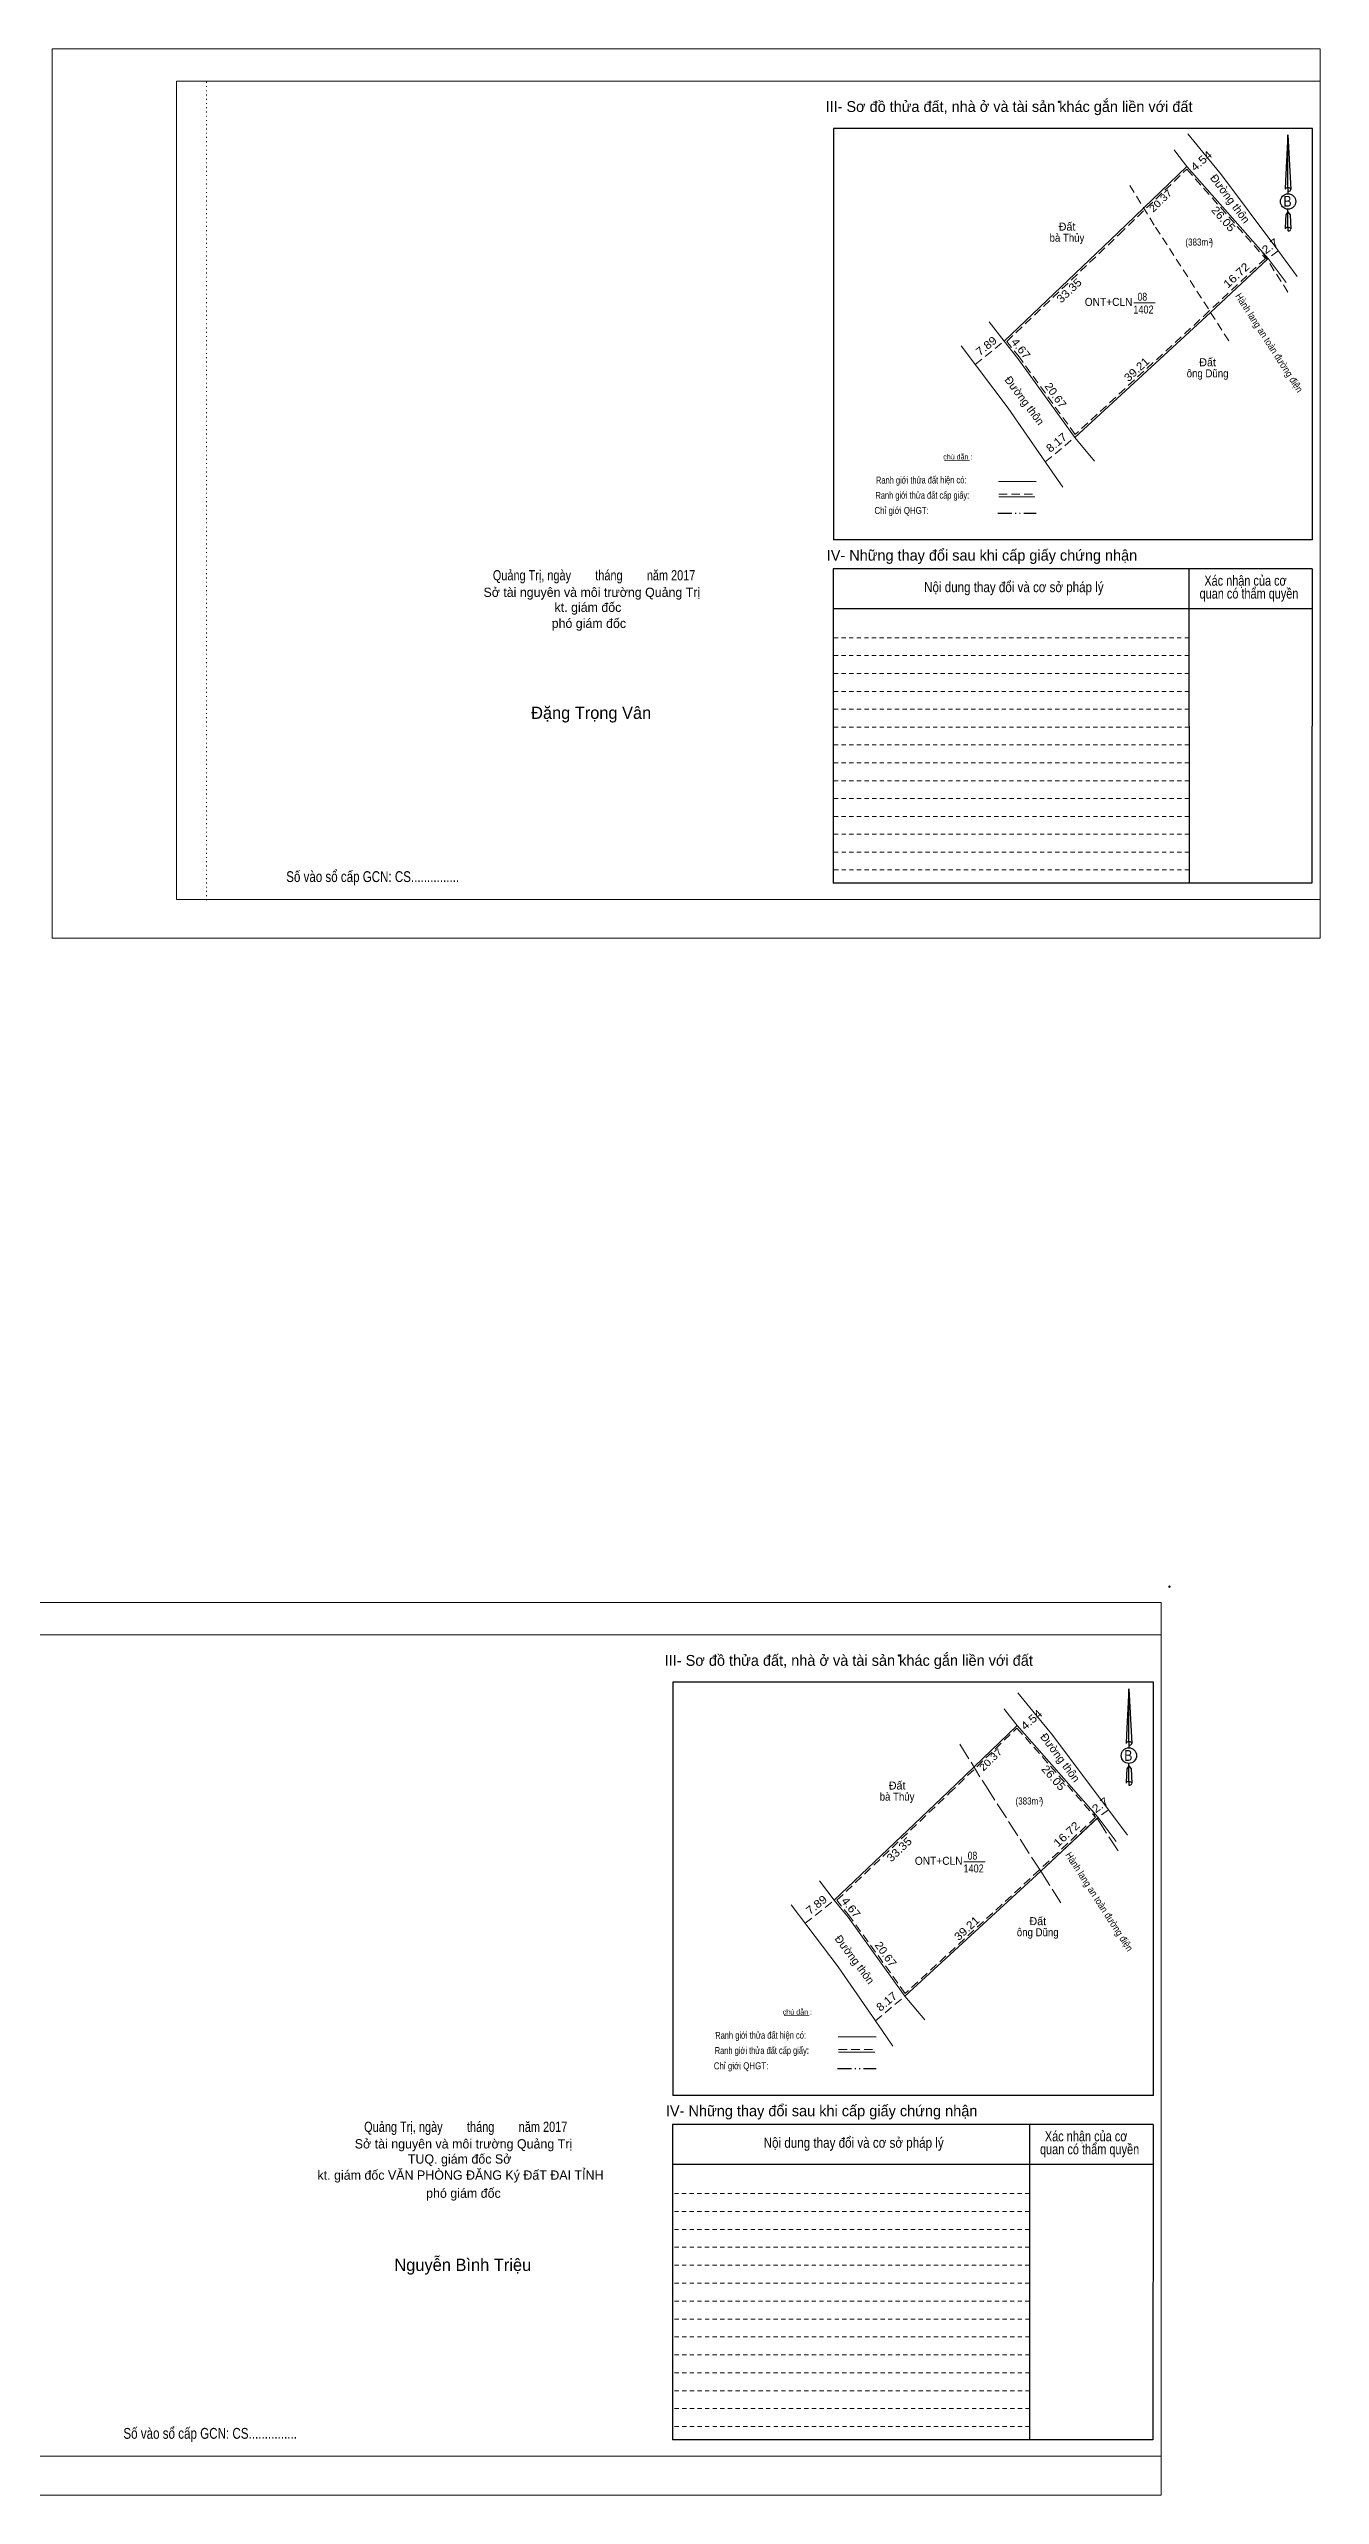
# Model space of a CAD drawing. Header units: metres. Extents: x 551114 to 552200, y 1840381 to 1841018.
# Drawn here: x 551384 to 551654, y 1840381 to 1840901 of the extents above; entities that cross this region are included whole.
import ezdxf
from ezdxf.enums import TextEntityAlignment as Align

# ---------------------------------------------------------------- set-up
doc = ezdxf.new("R2010")
doc.units = ezdxf.units.M
doc.header["$LTSCALE"] = 0.6
doc.header["$PDMODE"] = 32
doc.header["$PDSIZE"] = 0.3
for name, pattern in [('DASH_DOUBLE_DOT', [9.2, 5, -1.2, 0.3, -1.2, 0.3, -1.2]), ('DOTTED', [1.5, 0.3, -1.2]), ('LONG_DASHED', [7.5, 6, -1.5]), ('MEDIUM_DASHED', [4.5, 3, -1.5]), ('SHORT_DASHED', [2.7, 1.5, -1.2])]:
    doc.linetypes.add(name, pattern=pattern)
for name, color, linetype, lineweight in [('1', 7, 'Continuous', 13), ('18', 7, 'Continuous', 25), ('28', 7, 'SHORT_DASHED', 13), ('3', 7, 'MEDIUM_DASHED', 13), ('5', 7, 'Continuous', 13), ('55', 7, 'Continuous', 13), ('7', 7, 'Continuous', 13)]:
    doc.layers.add(name, color=color, linetype=linetype, lineweight=lineweight)
doc.layers.add('8', color=7, linetype='Continuous')
doc.layers.add('9', color=7, linetype='Continuous')

msp = doc.modelspace()

# ---------------------------------------------------------------- linework, layer by layer
at = {"layer": '1'}
for p, q in [((551410.64, 1840894.15), (551653.53, 1840894.15)), ((551410.64, 1840894.15), (551410.64, 1840720.28)), ((551653.53, 1840894.15), (551653.53, 1840718.82)), ((551410.64, 1840720.28), (551653.53, 1840720.28)), ((551375.99, 1840564.03), (551619.75, 1840564.03)), ((551619.75, 1840564.03), (551619.75, 1840388.07)), ((551375.99, 1840389.54), (551619.75, 1840389.54))]:
    msp.add_line(p, q, dxfattribs=at)
at = {"layer": '1', "linetype": 'DOTTED'}
msp.add_line((551417.01, 1840893.96), (551417.01, 1840720.09), dxfattribs=at)
at = {"layer": '1'}
for points in [[(551384.26, 1840712.01), (551653.53, 1840712.01), (551653.53, 1840900.97), (551384.26, 1840900.97)], [(551349.51, 1840381.24), (551619.75, 1840381.24), (551619.75, 1840570.88), (551349.51, 1840570.88)]]:
    msp.add_lwpolyline(points, close=True, dxfattribs=at)
for points in [[(551420.48, 1840894.15), (551653.53, 1840894.15), (551653.53, 1840720.28), (551420.48, 1840720.28)], [(551385.86, 1840564.03), (551619.75, 1840564.03), (551619.75, 1840389.54), (551385.86, 1840389.54)]]:
    msp.add_lwpolyline(points, dxfattribs=at)
at = {"layer": '18'}
for p, q in [((551646.72, 1840882.72), (551647.33, 1840871.13)), ((551646.72, 1840882.72), (551647.33, 1840871.13)), ((551646.72, 1840882.72), (551647.33, 1840871.13)), ((551646.21, 1840872.94), (551646.12, 1840871.14)), ((551646.72, 1840871.52), (551646.72, 1840871.06)), ((551646.72, 1840871.06), (551646.72, 1840870.73)), ((551646.72, 1840870.73), (551646.72, 1840870.28)), ((551646.72, 1840870.73), (551646.72, 1840870.28)), ((551646.72, 1840870.73), (551646.72, 1840870.28)), ((551647.33, 1840871.13), (551647.33, 1840871.14)), ((551646.72, 1840866.38), (551646.72, 1840866.91)), ((551646.72, 1840866.38), (551646.72, 1840866.91)), ((551646.72, 1840866.38), (551646.72, 1840866.91)), ((551646.72, 1840866.38), (551647.19, 1840865.74)), ((551646.72, 1840866.38), (551647.19, 1840865.74)), ((551646.72, 1840866.38), (551647.19, 1840865.74)), ((551646.72, 1840863.1), (551646.72, 1840862.66)), ((551647.19, 1840865.74), (551647.33, 1840862.71)), ((551647.19, 1840865.74), (551647.33, 1840862.71)), ((551647.19, 1840865.74), (551647.33, 1840862.71)), ((551646.72, 1840862.66), (551646.72, 1840862.3)), ((551647.33, 1840862.71), (551647.33, 1840862.73)), ((551612.92, 1840552.57), (551613.53, 1840540.92)), ((551612.92, 1840552.57), (551613.53, 1840540.92)), ((551612.92, 1840552.57), (551613.53, 1840540.92)), ((551612.41, 1840542.75), (551612.32, 1840540.95)), ((551612.92, 1840541.32), (551612.92, 1840540.87)), ((551612.92, 1840540.87), (551612.92, 1840540.53)), ((551613.53, 1840540.92), (551613.53, 1840540.95)), ((551612.92, 1840540.53), (551612.92, 1840540.08)), ((551612.92, 1840540.53), (551612.92, 1840540.08)), ((551612.92, 1840540.53), (551612.92, 1840540.08)), ((551612.92, 1840536.17), (551612.92, 1840536.69)), ((551612.92, 1840536.17), (551612.92, 1840536.69)), ((551612.92, 1840536.17), (551612.92, 1840536.69)), ((551612.92, 1840536.17), (551613.38, 1840535.52)), ((551612.92, 1840536.17), (551613.38, 1840535.52)), ((551612.92, 1840536.17), (551613.38, 1840535.52)), ((551613.38, 1840535.52), (551613.53, 1840532.47)), ((551613.38, 1840535.52), (551613.53, 1840532.47)), ((551613.38, 1840535.52), (551613.53, 1840532.47)), ((551612.92, 1840532.87), (551612.92, 1840532.43)), ((551612.92, 1840532.43), (551612.92, 1840532.08)), ((551613.53, 1840532.47), (551613.53, 1840532.49))]:
    msp.add_line(p, q, dxfattribs=at)
for points in [[(551646.72, 1840871.52), (551646.72, 1840882.72), (551646.21, 1840872.94)], [(551646.72, 1840863.1), (551646.72, 1840866.38), (551646.29, 1840865.74), (551646.21, 1840864.5), (551646.12, 1840862.73)], [(551612.92, 1840541.32), (551612.92, 1840552.57), (551612.41, 1840542.75)], [(551612.92, 1840532.87), (551612.92, 1840536.17), (551612.49, 1840535.52), (551612.41, 1840534.29), (551612.32, 1840532.49)]]:
    msp.add_lwpolyline(points, dxfattribs=at)
for centre, major_axis in [((551646.7352, 1840868.5534), (0, 1.6507)), ((551612.9264, 1840538.348), (0, 1.6567))]:
    msp.add_ellipse(centre, major_axis=major_axis, ratio=0.983453, dxfattribs=at)
for centre, major_axis, start_param, end_param in [((551646.7358, 1840871.097), (0.5951, 0), 1.57079633, 3.07445202), ((551646.7358, 1840871.097), (0.5951, 0), 0.06714063, 1.57079633), ((551646.7358, 1840871.097), (0.5951, 0), 4.71238898, 6.28318531), ((551646.7358, 1840862.6721), (0.5951, 0), 2.49106941, 3.07427841), ((551646.7358, 1840862.6721), (0.5951, 0), 1.57079633, 2.49106941), ((551646.7358, 1840862.6721), (0.5951, 0), 0.06714063, 1.57079633), ((551646.7358, 1840862.6721), (0.5951, 0), 4.71238898, 6.28318531), ((551612.927, 1840540.9008), (0.5973, 0), 1.57079633, 3.07445202), ((551612.927, 1840540.9008), (0.5973, 0), 0.06714063, 1.57079633), ((551612.927, 1840540.9008), (0.5973, 0), 4.71238898, 6.28318531), ((551612.927, 1840532.4455), (0.5973, 0), 2.49106941, 3.07427841), ((551612.927, 1840532.4455), (0.5973, 0), 1.57079633, 2.49106941), ((551612.927, 1840532.4455), (0.5973, 0), 0.06714063, 1.57079633), ((551612.927, 1840532.4455), (0.5973, 0), 4.71238898, 6.28318531)]:
    msp.add_ellipse(centre, major_axis=major_axis, ratio=0.655448, start_param=start_param, end_param=end_param, dxfattribs=at)
at = {"layer": '28', "linetype": 'Continuous', "lineweight": 25}
for p, q in [((551550.22, 1840884.09), (551550.22, 1840796.64)), ((551651.95, 1840796.64), (551550.22, 1840796.64)), ((551625.68, 1840790.48), (551625.74, 1840723.7)), ((551651.85, 1840790.48), (551651.8, 1840723.7)), ((551651.84, 1840782), (551550.13, 1840782)), ((551651.8, 1840723.7), (551550.13, 1840723.7)), ((551516.07, 1840553.94), (551516.07, 1840466.17)), ((551618.17, 1840466.17), (551516.07, 1840466.17)), ((551591.8, 1840459.99), (551591.85, 1840392.98)), ((551618.06, 1840459.99), (551618.02, 1840392.98)), ((551618.06, 1840451.48), (551515.98, 1840451.48)), ((551618.02, 1840392.98), (551515.98, 1840392.98))]:
    msp.add_line(p, q, dxfattribs=at)
at = {"layer": '28'}
for p, q in [((551625.68, 1840775.86), (551550.13, 1840775.86)), ((551625.68, 1840772.06), (551550.13, 1840772.06)), ((551625.69, 1840768.27), (551550.13, 1840768.27)), ((551625.7, 1840764.47), (551550.13, 1840764.47)), ((551625.7, 1840760.68), (551550.13, 1840760.68)), ((551625.7, 1840756.89), (551550.13, 1840756.89)), ((551625.7, 1840753.09), (551550.13, 1840753.09)), ((551625.71, 1840749.29), (551550.13, 1840749.29)), ((551625.71, 1840745.49), (551550.13, 1840745.49)), ((551625.72, 1840741.7), (551550.13, 1840741.7)), ((551625.72, 1840737.9), (551550.13, 1840737.9)), ((551625.73, 1840734.11), (551550.13, 1840734.11)), ((551625.73, 1840730.31), (551550.13, 1840730.31)), ((551625.74, 1840726.52), (551550.13, 1840726.52)), ((551591.81, 1840445.31), (551515.98, 1840445.31)), ((551591.81, 1840441.51), (551515.98, 1840441.51)), ((551591.82, 1840437.7), (551515.98, 1840437.7)), ((551591.83, 1840433.89), (551515.98, 1840433.89)), ((551591.83, 1840430.08), (551515.98, 1840430.08)), ((551591.83, 1840426.28), (551515.98, 1840426.28)), ((551591.83, 1840422.46), (551515.98, 1840422.46)), ((551591.84, 1840418.65), (551515.98, 1840418.65)), ((551591.84, 1840414.84), (551515.98, 1840414.84)), ((551591.84, 1840411.03), (551515.98, 1840411.03)), ((551591.84, 1840407.22), (551515.98, 1840407.22)), ((551591.85, 1840403.42), (551515.98, 1840403.42)), ((551591.85, 1840399.61), (551515.98, 1840399.61)), ((551591.85, 1840395.8), (551515.98, 1840395.8))]:
    msp.add_line(p, q, dxfattribs=at)
at = {"layer": '28', "linetype": 'Continuous', "lineweight": 25}
for points in [[(551651.95, 1840796.64), (551651.95, 1840884.09), (551550.22, 1840884.09)], [(551651.85, 1840790.48), (551550.13, 1840790.48), (551550.13, 1840723.7)], [(551618.17, 1840466.17), (551618.17, 1840553.94), (551516.07, 1840553.94)], [(551618.06, 1840459.99), (551515.98, 1840459.99), (551515.98, 1840392.98)]]:
    msp.add_lwpolyline(points, dxfattribs=at)
at = {"layer": '28'}
for p in [(551598.08, 1840889.75), (551564.1, 1840559.62)]:
    msp.add_point(p, dxfattribs=at)
at = {"layer": '3'}
msp.add_line((551646.71, 1840849.3), (551641.26, 1840857.83), dxfattribs=at)
at = {"layer": '3', "linetype": 'LONG_DASHED'}
msp.add_line((551610.63, 1840518.09), (551605.18, 1840526.62), dxfattribs=at)
at = {"layer": '3'}
msp.add_lwpolyline([(551613.12, 1840871.97), (551618.59, 1840863.12), (551630.28, 1840845), (551634.56, 1840838.27)], dxfattribs=at)
at = {"layer": '3', "linetype": 'LONG_DASHED'}
msp.add_lwpolyline([(551577.04, 1840540.76), (551582.51, 1840531.91), (551594.2, 1840513.79), (551598.48, 1840507.06)], dxfattribs=at)
at = {"layer": '5', "linetype": 'DASH_DOUBLE_DOT', "lineweight": 25}
for p, q in [((551585.06, 1840802.36), (551593.26, 1840802.36)), ((551551.03, 1840471.9), (551559.26, 1840471.9))]:
    msp.add_line(p, q, dxfattribs=at)
at = {"layer": '5'}
msp.add_point((551621.55, 1840574.25), dxfattribs=at)
at = {"layer": '55'}
for p, q in [((551573.78, 1840813.52), (551579.09, 1840813.58)), ((551585.24, 1840809.03), (551593.23, 1840809.03)), ((551585.3, 1840805.78), (551592.98, 1840805.78)), ((551585.3, 1840805.78), (551592.98, 1840805.78)), ((551539.72, 1840483.11), (551545.04, 1840483.18)), ((551551.21, 1840478.61), (551559.24, 1840478.61)), ((551551.28, 1840475.34), (551558.98, 1840475.34)), ((551551.28, 1840475.34), (551558.98, 1840475.34))]:
    msp.add_line(p, q, dxfattribs=at)
at = {"layer": '55', "linetype": 'MEDIUM_DASHED'}
for p, q in [((551585.29, 1840806.35), (551593.17, 1840806.35)), ((551551.27, 1840475.92), (551559.17, 1840475.92))]:
    msp.add_line(p, q, dxfattribs=at)
at = {"layer": '7'}
for p, q in [((551622.9, 1840879.03), (551622.51, 1840879.53)), ((551625.26, 1840875.99), (551622.9, 1840879.03)), ((551625.43, 1840882.91), (551628.63, 1840879.03)), ((551628.63, 1840879.03), (551632.6, 1840874.22)), ((551642.48, 1840856.44), (551625.26, 1840875.99)), ((551632.6, 1840874.22), (551644.54, 1840858.22)), ((551632.6, 1840874.22), (551644.54, 1840858.22)), ((551632.6, 1840874.22), (551644.54, 1840858.22)), ((551632.6, 1840874.22), (551644.54, 1840858.22)), ((551648.7, 1840852.65), (551644.54, 1840858.22)), ((551642.48, 1840856.44), (551646.33, 1840851.32)), ((551586.44, 1840838.86), (551583.27, 1840842.97)), ((551613.98, 1840846.99), (551618.48, 1840846.99)), ((551601.44, 1840818.44), (551605.64, 1840813.39)), ((551596.6, 1840811.13), (551598.88, 1840807.83)), ((551589.35, 1840551.7), (551592.55, 1840547.82)), ((551586.82, 1840547.82), (551586.43, 1840548.32)), ((551589.18, 1840544.78), (551586.82, 1840547.82)), ((551592.55, 1840547.82), (551596.52, 1840543.01)), ((551606.4, 1840525.23), (551589.18, 1840544.78)), ((551596.52, 1840543.01), (551608.46, 1840527.01)), ((551596.52, 1840543.01), (551608.46, 1840527.01)), ((551596.52, 1840543.01), (551608.46, 1840527.01)), ((551596.52, 1840543.01), (551608.46, 1840527.01)), ((551606.4, 1840525.23), (551610.25, 1840520.11)), ((551612.62, 1840521.44), (551608.46, 1840527.01)), ((551577.9, 1840515.78), (551582.4, 1840515.78)), ((551550.36, 1840507.65), (551547.19, 1840511.76)), ((551565.36, 1840487.23), (551569.56, 1840482.18)), ((551560.52, 1840479.92), (551562.8, 1840476.62))]:
    msp.add_line(p, q, dxfattribs=at)
at = {"layer": '7', "linetype": 'MEDIUM_DASHED'}
for p, q in [((551644.65, 1840858.07), (551642.48, 1840856.44)), ((551580.28, 1840833.93), (551586.44, 1840838.86)), ((551595.16, 1840813.22), (551601.44, 1840818.44)), ((551608.57, 1840526.86), (551606.4, 1840525.23)), ((551544.2, 1840502.72), (551550.36, 1840507.65)), ((551559.08, 1840482.01), (551565.36, 1840487.23))]:
    msp.add_line(p, q, dxfattribs=at)
at = {"layer": '7'}
for points in [[(551625.26, 1840875.99), (551642.48, 1840856.44), (551630.28, 1840845), (551601.44, 1840818.44), (551589.36, 1840835.21), (551586.44, 1840838.86), (551610.59, 1840861.86)], [(551589.18, 1840544.78), (551606.4, 1840525.23), (551594.2, 1840513.79), (551565.36, 1840487.23), (551553.28, 1840504), (551550.36, 1840507.65), (551574.51, 1840530.65)]]:
    msp.add_lwpolyline(points, close=True, dxfattribs=at)
at = {"layer": '7', "linetype": 'MEDIUM_DASHED'}
for points in [[(551625.23, 1840875.42), (551641.92, 1840856.47), (551630.01, 1840845.29), (551601.51, 1840819.04), (551589.68, 1840835.45), (551586.99, 1840838.82), (551610.87, 1840861.57)], [(551589.15, 1840544.21), (551605.84, 1840525.26), (551593.93, 1840514.08), (551565.43, 1840487.83), (551553.6, 1840504.24), (551550.91, 1840507.61), (551574.79, 1840530.36)]]:
    msp.add_lwpolyline(points, close=True, dxfattribs=at)
at = {"layer": '7'}
for points in [[(551601.44, 1840818.44), (551630.28, 1840845), (551642.48, 1840856.44)], [(551630.28, 1840845), (551642.27, 1840856.24), (551642.48, 1840856.44)], [(551577.31, 1840837.86), (551587.27, 1840824.67), (551596.6, 1840811.13)], [(551586.44, 1840838.86), (551589.36, 1840835.21), (551601.44, 1840818.44)], [(551565.36, 1840487.23), (551594.2, 1840513.79), (551606.4, 1840525.23)], [(551594.2, 1840513.79), (551606.19, 1840525.03), (551606.4, 1840525.23)], [(551541.23, 1840506.65), (551551.19, 1840493.46), (551560.52, 1840479.92)], [(551550.36, 1840507.65), (551553.28, 1840504), (551565.36, 1840487.23)]]:
    msp.add_lwpolyline(points, dxfattribs=at)

# ---------------------------------------------------------------- texts
at = {"layer": '18'}
for s, height, width, p in [('B', 2.268, 0.85, (551646.625, 1840867.46)), ('Quảng Trị, ngày        tháng        năm 2017', 2.165, 0.8, (551499.34, 1840788.06)), ('Số vào sổ cấp GCN: CS...............', 2.296, 0.8, (551452.315, 1840723.96)), ('B', 2.276, 0.85, (551612.805, 1840537.24)), ('Quảng Trị, ngày        tháng        năm 2017', 2.173, 0.8, (551472.08, 1840458.4))]:
    msp.add_text(s, height=height, dxfattribs=dict(at, width=width)).set_placement(p, align=Align.CENTER)
for s, height, p in [('Sở tài nguyên và môi trường Quảng Trị', 1.968, (551498.865, 1840784.54)), ('phó giám đốc', 1.968, (551498.23, 1840777.94)), ('kt. giám đốc', 1.968, (551498.04, 1840781.35)), ('Đặng Trọng Vân', 2.598, (551498.72, 1840758.62)), ('Sở tài nguyên và môi trường Quảng Trị', 1.975, (551471.6, 1840454.88))]:
    msp.add_text(s, height=height, dxfattribs=at).set_placement(p, align=Align.CENTER)
at = {"layer": '28'}
for s, height, p in [('III- Sơ đồ thửa đất, nhà ở và tài sản khác gắn liền với đất', 2.297, (551587.47, 1840887.58)), ('IV- Những thay đổi sau khi cấp giấy chứng nhận', 2.297, (551581.725, 1840792.24)), ('III- Sơ đồ thửa đất, nhà ở và tài sản khác gắn liền với đất', 2.305, (551553.435, 1840557.43)), ('IV- Những thay đổi sau khi cấp giấy chứng nhận', 2.305, (551547.67, 1840461.73))]:
    msp.add_text(s, height=height, dxfattribs=at).set_placement(p, align=Align.CENTER)
for s, height, width, p in [('Nội dung thay đổi và cơ sở pháp lý', 2.165, 0.85, (551588.5, 1840785.55)), (' quan có thẩm quyền', 2.165, 0.8, (551638.115, 1840784.18)), ('Xác nhận của cơ', 2.165, 0.8, (551637.695, 1840786.92)), ('Nội dung thay đổi và cơ sở pháp lý', 2.173, 0.85, (551554.475, 1840455.03)), ('Xác nhận của cơ', 2.173, 0.8, (551603.85, 1840456.4)), (' quan có thẩm quyền', 2.173, 0.8, (551604.26, 1840453.65))]:
    msp.add_text(s, height=height, dxfattribs=dict(at, width=width)).set_placement(p, align=Align.CENTER)
at = {"layer": '3'}
for s, height, width, p in [('(383m )', 1.5, 0.85, (551627.86, 1840859.18)), ('2', 1, 0.75, (551630.235, 1840859.76)), ('(383m )', 1.5, 0.85, (551591.78, 1840527.96)), ('2', 1, 0.75, (551594.155, 1840528.54))]:
    msp.add_text(s, height=height, dxfattribs=dict(at, width=width)).set_placement(p, align=Align.CENTER)
at = {"layer": '3', "width": 0.9}
for p in [(551642.0936, 1840838.1466), (551606.0136, 1840506.9266)]:
    msp.add_text('Hành lang an toàn đường điện', height=1.5, rotation=302.828, dxfattribs=at).set_placement(p, align=Align.CENTER)
at = {"layer": '55'}
for height, p in [(1.092, (551576.5898, 1840813.7585)), (1.096, (551542.5198, 1840483.3385))]:
    msp.add_text('chú dẫn :', height=height, rotation=359.974, dxfattribs=at).set_placement(p, align=Align.CENTER)
for s, height, width, p in [('Ranh giới thửa đất cấp giấy:', 1.476, 0.8, (551569.0583, 1840805.4039)), ('Ranh giới thửa đất hiện có:', 1.483, 0.8, (551568.8133, 1840808.633)), ('Chỉ giới QHGT:', 1.476, 0.85, (551564.6683, 1840802.1737)), ('Ranh giới thửa đất hiện có:', 1.488, 0.8, (551534.7082, 1840478.1931)), ('Chỉ giới QHGT:', 1.482, 0.85, (551530.5583, 1840471.7037)), ('Ranh giới thửa đất cấp giấy:', 1.482, 0.8, (551534.9633, 1840474.9639))]:
    msp.add_text(s, height=height, rotation=0.135, dxfattribs=dict(at, width=width)).set_placement(p, align=Align.CENTER)
at = {"layer": '7'}
for s, height, rotation, width, p in [('4.54', 1.7, 41.34, 1.15, (551628.8686, 1840876.5483)), ('20.37', 1.5, 43.926, 1.15, (551620.1747, 1840868.1683)), ('26.05', 1.7, 311.374, 1.1, (551632.368, 1840864.2968)), ('2.7', 1.7, 36.912, 1.15, (551643.4295, 1840858.3889)), ('16.72', 1.7, 43.159, 1.15, (551636.3386, 1840852.2504)), ('33.35', 1.7, 43.603, 1.1, (551600.8188, 1840849.017)), ('7.89', 1.7, 38.671, 1.1, (551583.1789, 1840837.2058)), ('4.67', 1.7, 308.66, 1.1, (551589.3132, 1840836.776)), ('39.21', 1.7, 42.643, 1.1, (551615.1492, 1840832.2458)), ('20.67', 1.7, 305.766, 1.05, (551596.6751, 1840826.8818)), ('8.17', 1.7, 39.734, 1.1, (551598.0917, 1840816.6755)), ('4.54', 1.7, 41.34, 1.15, (551592.7886, 1840545.3283)), ('20.37', 1.5, 43.926, 1.15, (551584.0947, 1840536.9483)), ('26.05', 1.7, 311.374, 1.1, (551596.288, 1840533.0768)), ('2.7', 1.7, 36.912, 1.15, (551607.3495, 1840527.1689)), ('33.35', 1.7, 43.603, 1.1, (551564.7388, 1840517.797)), ('16.72', 1.7, 43.159, 1.15, (551600.2586, 1840521.0304)), ('7.89', 1.7, 38.671, 1.1, (551547.0989, 1840505.9858)), ('4.67', 1.7, 308.66, 1.1, (551553.2332, 1840505.556)), ('39.21', 1.7, 42.643, 1.1, (551579.0692, 1840501.0258)), ('20.67', 1.7, 305.766, 1.05, (551560.5951, 1840495.6618)), ('8.17', 1.7, 39.734, 1.1, (551562.0117, 1840485.4555))]:
    msp.add_text(s, height=height, rotation=rotation, dxfattribs=dict(at, width=width)).set_placement(p, align=Align.CENTER)
for p in [(551633.7347, 1840868.6334), (551590.0747, 1840825.7434), (551597.6547, 1840537.4134), (551553.9947, 1840494.5234)]:
    msp.add_text('Đường thôn', height=1.7, rotation=306.732, dxfattribs=at).set_placement(p, align=Align.CENTER)
for p in [(551599.785, 1840862.37), (551629.645, 1840833.55), (551563.705, 1840531.15), (551593.565, 1840502.33)]:
    msp.add_text('Đất', height=1.7, dxfattribs=at).set_placement(p, align=Align.CENTER)
for s, width, p in [('bà Thủy', 0.9, (551599.775, 1840860.01)), ('ONT+CLN', 0.95, (551608.62, 1840846.37)), ('08', 0.8, (551615.79, 1840847.47)), ('1402', 0.85, (551616.025, 1840844.75)), ('ông Dũng', 0.9, (551629.645, 1840831.19)), ('bà Thủy', 0.9, (551563.695, 1840528.79)), ('ONT+CLN', 0.95, (551572.54, 1840515.15)), ('1402', 0.85, (551579.945, 1840513.53)), ('08', 0.8, (551579.71, 1840516.25)), ('ông Dũng', 0.9, (551593.565, 1840499.97))]:
    msp.add_text(s, height=1.7, dxfattribs=dict(at, width=width)).set_placement(p, align=Align.CENTER)
at = {"layer": '8'}
for s, height, p in [('TUQ. giám đốc Sở', 1.975, (551470.78, 1840451.66)), ('kt. giám đốc VĂN PHÒNG ĐĂNG Ký ĐấT ĐAI TỈNH', 1.975, (551470.965, 1840448.24)), ('phó giám đốc', 1.975, (551471.59, 1840444.4)), ('Nguyễn Bình Triệu', 2.607, (551471.455, 1840428.86))]:
    msp.add_text(s, height=height, dxfattribs=at).set_placement(p, align=Align.CENTER)
at = {"layer": '9', "width": 0.8}
msp.add_text('Số vào sổ cấp GCN: CS...............', height=2.305, dxfattribs=at).set_placement((551417.795, 1840393.2), align=Align.CENTER)

doc.saveas('drawing.dxf')
